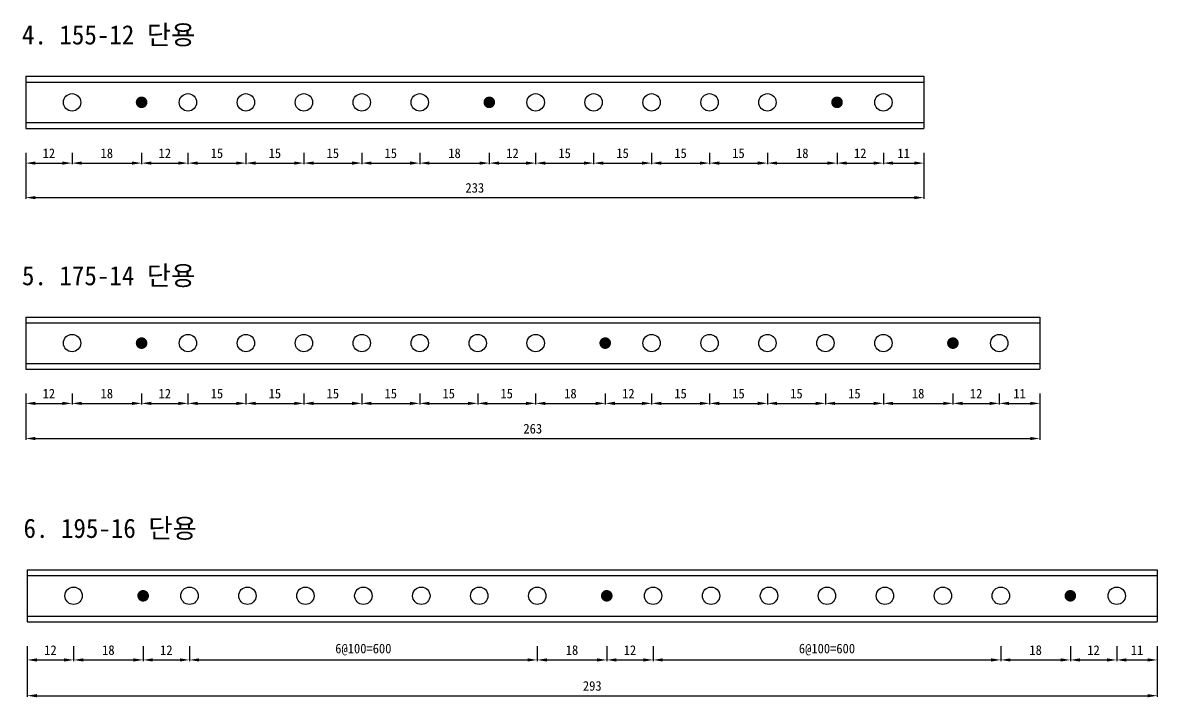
# Model space of a CAD drawing. Header units: millimetres. Extents: x 78 to 772, y 98 to 488.
# Drawn here: x 77.6 to 371.3, y 313.4 to 488.2 of the extents above; entities that cross this region are included whole.
import ezdxf

# ---------------------------------------------------------------- set-up
doc = ezdxf.new("R2010")
doc.units = ezdxf.units.MM
doc.header["$LTSCALE"] = 10
for name, color, linetype in [('TN-DIMS', 1, 'Continuous'), ('TN-STEL', 4, 'Continuous'), ('TN-TEX1', 6, 'Continuous')]:
    doc.layers.add(name, color=color, linetype=linetype)
doc.styles.add('D', font='GulimChe.ttf')
doc.dimstyles.new('D', dxfattribs={"dimtxt": 2.5, "dimasz": 2.5, "dimexe": 1.25, "dimexo": 2, "dimgap": 1, "dimtad": 1, "dimdec": 0, "dimtxsty": 'D', "dimcen": 2.5, "dimclrd": 1, "dimclre": 1, "dimclrt": 7, "dimadec": 0, "dimazin": 0, "dimtfac": 1, "dimtdec": 0, "dimtmove": 0, "dimatfit": 3, "dimfxl": 0, "dimarcsym": 0})

# ---------------------------------------------------------------- blocks, each defined once
blk = doc.blocks.new('*D0')
at = {"layer": 'DEFPOINTS', "color": 0}
for p in [(78.37, 456.81), (90.37, 456.81), (90.37, 451.82)]:
    blk.add_point(p, dxfattribs=at)
at = {"layer": 'TN-DIMS', "color": 1, "lineweight": -2}
for p, q in [((78.37, 454.51), (78.37, 451.52)), ((90.37, 454.51), (90.37, 451.52)), ((80.87, 451.82), (87.87, 451.82))]:
    blk.add_line(p, q, dxfattribs=at)
at = {"layer": 'TN-DIMS', "color": 1}
for points in [[(80.87, 452.24), (80.87, 451.41), (78.37, 451.82)], [(87.87, 452.24), (87.87, 451.41), (90.37, 451.82)]]:
    blk.add_solid(points, dxfattribs=at)
at = {"layer": 'TN-DIMS', "color": 3, "insert": (84.37, 454.36), "char_height": 2.5, "attachment_point": 5, "style": 'D'}
blk.add_mtext('12', dxfattribs=at)
blk = doc.blocks.new('*D1')
at = {"layer": 'DEFPOINTS', "color": 0}
for p in [(90.37, 456.81), (108.37, 456.81), (108.37, 451.82)]:
    blk.add_point(p, dxfattribs=at)
at = {"layer": 'TN-DIMS', "color": 1, "lineweight": -2}
for p, q in [((90.37, 454.51), (90.37, 451.52)), ((108.37, 454.51), (108.37, 451.52)), ((92.87, 451.82), (105.87, 451.82))]:
    blk.add_line(p, q, dxfattribs=at)
at = {"layer": 'TN-DIMS', "color": 1}
for points in [[(92.87, 452.24), (92.87, 451.41), (90.37, 451.82)], [(105.87, 452.24), (105.87, 451.41), (108.37, 451.82)]]:
    blk.add_solid(points, dxfattribs=at)
at = {"layer": 'TN-DIMS', "color": 3, "insert": (99.37, 454.36), "char_height": 2.5, "attachment_point": 5, "style": 'D'}
blk.add_mtext('18', dxfattribs=at)
blk = doc.blocks.new('*D2')
at = {"layer": 'DEFPOINTS', "color": 0}
for p in [(108.37, 456.81), (120.37, 456.81), (120.37, 451.82)]:
    blk.add_point(p, dxfattribs=at)
at = {"layer": 'TN-DIMS', "color": 1, "lineweight": -2}
for p, q in [((108.37, 454.51), (108.37, 451.52)), ((120.37, 454.51), (120.37, 451.52)), ((110.87, 451.82), (117.87, 451.82))]:
    blk.add_line(p, q, dxfattribs=at)
at = {"layer": 'TN-DIMS', "color": 1}
for points in [[(110.87, 452.24), (110.87, 451.41), (108.37, 451.82)], [(117.87, 452.24), (117.87, 451.41), (120.37, 451.82)]]:
    blk.add_solid(points, dxfattribs=at)
at = {"layer": 'TN-DIMS', "color": 3, "insert": (114.37, 454.36), "char_height": 2.5, "attachment_point": 5, "style": 'D'}
blk.add_mtext('12', dxfattribs=at)
blk = doc.blocks.new('*D3')
at = {"layer": 'DEFPOINTS', "color": 0}
for p in [(120.37, 456.81), (135.37, 456.81), (135.37, 451.82)]:
    blk.add_point(p, dxfattribs=at)
at = {"layer": 'TN-DIMS', "color": 1, "lineweight": -2}
for p, q in [((120.37, 454.51), (120.37, 451.52)), ((135.37, 454.51), (135.37, 451.52)), ((122.87, 451.82), (132.87, 451.82))]:
    blk.add_line(p, q, dxfattribs=at)
at = {"layer": 'TN-DIMS', "color": 1}
for points in [[(122.87, 452.24), (122.87, 451.41), (120.37, 451.82)], [(132.87, 452.24), (132.87, 451.41), (135.37, 451.82)]]:
    blk.add_solid(points, dxfattribs=at)
at = {"layer": 'TN-DIMS', "color": 3, "insert": (127.87, 454.36), "char_height": 2.5, "attachment_point": 5, "style": 'D'}
blk.add_mtext('15', dxfattribs=at)
blk = doc.blocks.new('*D4')
at = {"layer": 'DEFPOINTS', "color": 0}
for p in [(135.37, 456.81), (150.37, 456.81), (150.37, 451.82)]:
    blk.add_point(p, dxfattribs=at)
at = {"layer": 'TN-DIMS', "color": 1, "lineweight": -2}
for p, q in [((135.37, 454.51), (135.37, 451.52)), ((150.37, 454.51), (150.37, 451.52)), ((137.87, 451.82), (147.87, 451.82))]:
    blk.add_line(p, q, dxfattribs=at)
at = {"layer": 'TN-DIMS', "color": 1}
for points in [[(137.87, 452.24), (137.87, 451.41), (135.37, 451.82)], [(147.87, 452.24), (147.87, 451.41), (150.37, 451.82)]]:
    blk.add_solid(points, dxfattribs=at)
at = {"layer": 'TN-DIMS', "color": 3, "insert": (142.87, 454.36), "char_height": 2.5, "attachment_point": 5, "style": 'D'}
blk.add_mtext('15', dxfattribs=at)
blk = doc.blocks.new('*D5')
at = {"layer": 'DEFPOINTS', "color": 0}
for p in [(150.37, 456.81), (165.37, 456.81), (165.37, 451.82)]:
    blk.add_point(p, dxfattribs=at)
at = {"layer": 'TN-DIMS', "color": 1, "lineweight": -2}
for p, q in [((150.37, 454.51), (150.37, 451.52)), ((165.37, 454.51), (165.37, 451.52)), ((152.87, 451.82), (162.87, 451.82))]:
    blk.add_line(p, q, dxfattribs=at)
at = {"layer": 'TN-DIMS', "color": 1}
for points in [[(152.87, 452.24), (152.87, 451.41), (150.37, 451.82)], [(162.87, 452.24), (162.87, 451.41), (165.37, 451.82)]]:
    blk.add_solid(points, dxfattribs=at)
at = {"layer": 'TN-DIMS', "color": 3, "insert": (157.87, 454.36), "char_height": 2.5, "attachment_point": 5, "style": 'D'}
blk.add_mtext('15', dxfattribs=at)
blk = doc.blocks.new('*D6')
at = {"layer": 'DEFPOINTS', "color": 0}
for p in [(165.37, 456.81), (180.37, 456.81), (180.37, 451.82)]:
    blk.add_point(p, dxfattribs=at)
at = {"layer": 'TN-DIMS', "color": 1, "lineweight": -2}
for p, q in [((165.37, 454.51), (165.37, 451.52)), ((180.37, 454.51), (180.37, 451.52)), ((167.87, 451.82), (177.87, 451.82))]:
    blk.add_line(p, q, dxfattribs=at)
at = {"layer": 'TN-DIMS', "color": 1}
for points in [[(167.87, 452.24), (167.87, 451.41), (165.37, 451.82)], [(177.87, 452.24), (177.87, 451.41), (180.37, 451.82)]]:
    blk.add_solid(points, dxfattribs=at)
at = {"layer": 'TN-DIMS', "color": 3, "insert": (172.87, 454.36), "char_height": 2.5, "attachment_point": 5, "style": 'D'}
blk.add_mtext('15', dxfattribs=at)
blk = doc.blocks.new('*D7')
at = {"layer": 'DEFPOINTS', "color": 0}
for p in [(180.37, 456.81), (198.37, 456.81), (198.37, 451.82)]:
    blk.add_point(p, dxfattribs=at)
at = {"layer": 'TN-DIMS', "color": 1, "lineweight": -2}
for p, q in [((180.37, 454.51), (180.37, 451.52)), ((198.37, 454.51), (198.37, 451.52)), ((182.87, 451.82), (195.87, 451.82))]:
    blk.add_line(p, q, dxfattribs=at)
at = {"layer": 'TN-DIMS', "color": 1}
for points in [[(182.87, 452.24), (182.87, 451.41), (180.37, 451.82)], [(195.87, 452.24), (195.87, 451.41), (198.37, 451.82)]]:
    blk.add_solid(points, dxfattribs=at)
at = {"layer": 'TN-DIMS', "color": 3, "insert": (189.37, 454.36), "char_height": 2.5, "attachment_point": 5, "style": 'D'}
blk.add_mtext('18', dxfattribs=at)
blk = doc.blocks.new('*D8')
at = {"layer": 'DEFPOINTS', "color": 0}
for p in [(198.37, 456.81), (210.37, 456.81), (210.37, 451.82)]:
    blk.add_point(p, dxfattribs=at)
at = {"layer": 'TN-DIMS', "color": 1, "lineweight": -2}
for p, q in [((198.37, 454.51), (198.37, 451.52)), ((210.37, 454.51), (210.37, 451.52)), ((200.87, 451.82), (207.87, 451.82))]:
    blk.add_line(p, q, dxfattribs=at)
at = {"layer": 'TN-DIMS', "color": 1}
for points in [[(200.87, 452.24), (200.87, 451.41), (198.37, 451.82)], [(207.87, 452.24), (207.87, 451.41), (210.37, 451.82)]]:
    blk.add_solid(points, dxfattribs=at)
at = {"layer": 'TN-DIMS', "color": 3, "insert": (204.37, 454.36), "char_height": 2.5, "attachment_point": 5, "style": 'D'}
blk.add_mtext('12', dxfattribs=at)
blk = doc.blocks.new('*D9')
at = {"layer": 'DEFPOINTS', "color": 0}
for p in [(210.37, 456.81), (225.37, 456.81), (225.37, 451.82)]:
    blk.add_point(p, dxfattribs=at)
at = {"layer": 'TN-DIMS', "color": 1, "lineweight": -2}
for p, q in [((210.37, 454.51), (210.37, 451.52)), ((225.37, 454.51), (225.37, 451.52)), ((212.87, 451.82), (222.87, 451.82))]:
    blk.add_line(p, q, dxfattribs=at)
at = {"layer": 'TN-DIMS', "color": 1}
for points in [[(212.87, 452.24), (212.87, 451.41), (210.37, 451.82)], [(222.87, 452.24), (222.87, 451.41), (225.37, 451.82)]]:
    blk.add_solid(points, dxfattribs=at)
at = {"layer": 'TN-DIMS', "color": 3, "insert": (217.87, 454.36), "char_height": 2.5, "attachment_point": 5, "style": 'D'}
blk.add_mtext('15', dxfattribs=at)
blk = doc.blocks.new('*D10')
at = {"layer": 'DEFPOINTS', "color": 0}
for p in [(225.37, 456.81), (240.37, 456.81), (240.37, 451.82)]:
    blk.add_point(p, dxfattribs=at)
at = {"layer": 'TN-DIMS', "color": 1, "lineweight": -2}
for p, q in [((225.37, 454.51), (225.37, 451.52)), ((240.37, 454.51), (240.37, 451.52)), ((227.87, 451.82), (237.87, 451.82))]:
    blk.add_line(p, q, dxfattribs=at)
at = {"layer": 'TN-DIMS', "color": 1}
for points in [[(227.87, 452.24), (227.87, 451.41), (225.37, 451.82)], [(237.87, 452.24), (237.87, 451.41), (240.37, 451.82)]]:
    blk.add_solid(points, dxfattribs=at)
at = {"layer": 'TN-DIMS', "color": 3, "insert": (232.87, 454.36), "char_height": 2.5, "attachment_point": 5, "style": 'D'}
blk.add_mtext('15', dxfattribs=at)
blk = doc.blocks.new('*D11')
at = {"layer": 'DEFPOINTS', "color": 0}
for p in [(240.37, 456.81), (255.37, 456.81), (255.37, 451.82)]:
    blk.add_point(p, dxfattribs=at)
at = {"layer": 'TN-DIMS', "color": 1, "lineweight": -2}
for p, q in [((240.37, 454.51), (240.37, 451.52)), ((255.37, 454.51), (255.37, 451.52)), ((242.87, 451.82), (252.87, 451.82))]:
    blk.add_line(p, q, dxfattribs=at)
at = {"layer": 'TN-DIMS', "color": 1}
for points in [[(242.87, 452.24), (242.87, 451.41), (240.37, 451.82)], [(252.87, 452.24), (252.87, 451.41), (255.37, 451.82)]]:
    blk.add_solid(points, dxfattribs=at)
at = {"layer": 'TN-DIMS', "color": 3, "insert": (247.87, 454.36), "char_height": 2.5, "attachment_point": 5, "style": 'D'}
blk.add_mtext('15', dxfattribs=at)
blk = doc.blocks.new('*D12')
at = {"layer": 'DEFPOINTS', "color": 0}
for p in [(255.37, 456.81), (270.37, 456.81), (270.37, 451.82)]:
    blk.add_point(p, dxfattribs=at)
at = {"layer": 'TN-DIMS', "color": 1, "lineweight": -2}
for p, q in [((255.37, 454.51), (255.37, 451.52)), ((270.37, 454.51), (270.37, 451.52)), ((257.87, 451.82), (267.87, 451.82))]:
    blk.add_line(p, q, dxfattribs=at)
at = {"layer": 'TN-DIMS', "color": 1}
for points in [[(257.87, 452.24), (257.87, 451.41), (255.37, 451.82)], [(267.87, 452.24), (267.87, 451.41), (270.37, 451.82)]]:
    blk.add_solid(points, dxfattribs=at)
at = {"layer": 'TN-DIMS', "color": 3, "insert": (262.87, 454.36), "char_height": 2.5, "attachment_point": 5, "style": 'D'}
blk.add_mtext('15', dxfattribs=at)
blk = doc.blocks.new('*D13')
at = {"layer": 'DEFPOINTS', "color": 0}
for p in [(270.37, 456.81), (288.37, 456.81), (288.37, 451.82)]:
    blk.add_point(p, dxfattribs=at)
at = {"layer": 'TN-DIMS', "color": 1, "lineweight": -2}
for p, q in [((270.37, 454.51), (270.37, 451.52)), ((288.37, 454.51), (288.37, 451.52)), ((272.87, 451.82), (285.87, 451.82))]:
    blk.add_line(p, q, dxfattribs=at)
at = {"layer": 'TN-DIMS', "color": 1}
for points in [[(272.87, 452.24), (272.87, 451.41), (270.37, 451.82)], [(285.87, 452.24), (285.87, 451.41), (288.37, 451.82)]]:
    blk.add_solid(points, dxfattribs=at)
at = {"layer": 'TN-DIMS', "color": 3, "insert": (279.37, 454.36), "char_height": 2.5, "attachment_point": 5, "style": 'D'}
blk.add_mtext('18', dxfattribs=at)
blk = doc.blocks.new('*D14')
at = {"layer": 'DEFPOINTS', "color": 0}
for p in [(288.37, 456.81), (300.37, 456.81), (300.37, 451.82)]:
    blk.add_point(p, dxfattribs=at)
at = {"layer": 'TN-DIMS', "color": 1, "lineweight": -2}
for p, q in [((288.37, 454.51), (288.37, 451.52)), ((300.37, 454.51), (300.37, 451.52)), ((290.87, 451.82), (297.87, 451.82))]:
    blk.add_line(p, q, dxfattribs=at)
at = {"layer": 'TN-DIMS', "color": 1}
for points in [[(290.87, 452.24), (290.87, 451.41), (288.37, 451.82)], [(297.87, 452.24), (297.87, 451.41), (300.37, 451.82)]]:
    blk.add_solid(points, dxfattribs=at)
at = {"layer": 'TN-DIMS', "color": 3, "insert": (294.37, 454.36), "char_height": 2.5, "attachment_point": 5, "style": 'D'}
blk.add_mtext('12', dxfattribs=at)
blk = doc.blocks.new('*D15')
at = {"layer": 'DEFPOINTS', "color": 0}
for p in [(300.37, 456.81), (310.87, 456.81), (310.87, 451.82)]:
    blk.add_point(p, dxfattribs=at)
at = {"layer": 'TN-DIMS', "color": 1, "lineweight": -2}
for p, q in [((300.37, 454.51), (300.37, 451.52)), ((310.87, 454.51), (310.87, 451.52)), ((302.87, 451.82), (308.37, 451.82))]:
    blk.add_line(p, q, dxfattribs=at)
at = {"layer": 'TN-DIMS', "color": 1}
for points in [[(302.87, 452.24), (302.87, 451.41), (300.37, 451.82)], [(308.37, 452.24), (308.37, 451.41), (310.87, 451.82)]]:
    blk.add_solid(points, dxfattribs=at)
at = {"layer": 'TN-DIMS', "color": 3, "insert": (305.62, 454.36), "char_height": 2.5, "attachment_point": 5, "style": 'D'}
blk.add_mtext('11', dxfattribs=at)
blk = doc.blocks.new('*D16')
at = {"layer": 'DEFPOINTS', "color": 0}
for p in [(78.37, 456.81), (310.87, 456.81), (310.87, 442.88)]:
    blk.add_point(p, dxfattribs=at)
at = {"layer": 'TN-DIMS', "color": 1, "lineweight": -2}
for p, q in [((78.37, 454.51), (78.37, 442.58)), ((310.87, 454.51), (310.87, 442.58)), ((80.87, 442.88), (308.37, 442.88))]:
    blk.add_line(p, q, dxfattribs=at)
at = {"layer": 'TN-DIMS', "color": 1}
for points in [[(80.87, 443.29), (80.87, 442.46), (78.37, 442.88)], [(308.37, 443.29), (308.37, 442.46), (310.87, 442.88)]]:
    blk.add_solid(points, dxfattribs=at)
at = {"layer": 'TN-DIMS', "color": 3, "insert": (194.62, 445.4), "char_height": 2.5, "attachment_point": 5, "style": 'D'}
blk.add_mtext('233', dxfattribs=at)
blk = doc.blocks.new('*D17')
at = {"layer": 'DEFPOINTS', "color": 0}
for p in [(78.37, 394.44), (90.37, 394.44), (90.37, 389.58)]:
    blk.add_point(p, dxfattribs=at)
at = {"layer": 'TN-DIMS', "color": 1, "lineweight": -2}
for p, q in [((78.37, 392.14), (78.37, 389.28)), ((90.37, 392.14), (90.37, 389.28)), ((80.87, 389.58), (87.87, 389.58))]:
    blk.add_line(p, q, dxfattribs=at)
at = {"layer": 'TN-DIMS', "color": 1}
for points in [[(80.87, 390), (80.87, 389.16), (78.37, 389.58)], [(87.87, 390), (87.87, 389.16), (90.37, 389.58)]]:
    blk.add_solid(points, dxfattribs=at)
at = {"layer": 'TN-DIMS', "color": 3, "insert": (84.37, 392.11), "char_height": 2.5, "attachment_point": 5, "style": 'D'}
blk.add_mtext('12', dxfattribs=at)
blk = doc.blocks.new('*D18')
at = {"layer": 'DEFPOINTS', "color": 0}
for p in [(90.37, 394.44), (108.37, 394.44), (108.37, 389.58)]:
    blk.add_point(p, dxfattribs=at)
at = {"layer": 'TN-DIMS', "color": 1, "lineweight": -2}
for p, q in [((90.37, 392.14), (90.37, 389.28)), ((108.37, 392.14), (108.37, 389.28)), ((92.87, 389.58), (105.87, 389.58))]:
    blk.add_line(p, q, dxfattribs=at)
at = {"layer": 'TN-DIMS', "color": 1}
for points in [[(92.87, 390), (92.87, 389.16), (90.37, 389.58)], [(105.87, 390), (105.87, 389.16), (108.37, 389.58)]]:
    blk.add_solid(points, dxfattribs=at)
at = {"layer": 'TN-DIMS', "color": 3, "insert": (99.37, 392.11), "char_height": 2.5, "attachment_point": 5, "style": 'D'}
blk.add_mtext('18', dxfattribs=at)
blk = doc.blocks.new('*D19')
at = {"layer": 'DEFPOINTS', "color": 0}
for p in [(108.37, 394.44), (120.37, 394.44), (120.37, 389.58)]:
    blk.add_point(p, dxfattribs=at)
at = {"layer": 'TN-DIMS', "color": 1, "lineweight": -2}
for p, q in [((108.37, 392.14), (108.37, 389.28)), ((120.37, 392.14), (120.37, 389.28)), ((110.87, 389.58), (117.87, 389.58))]:
    blk.add_line(p, q, dxfattribs=at)
at = {"layer": 'TN-DIMS', "color": 1}
for points in [[(110.87, 390), (110.87, 389.16), (108.37, 389.58)], [(117.87, 390), (117.87, 389.16), (120.37, 389.58)]]:
    blk.add_solid(points, dxfattribs=at)
at = {"layer": 'TN-DIMS', "color": 3, "insert": (114.37, 392.11), "char_height": 2.5, "attachment_point": 5, "style": 'D'}
blk.add_mtext('12', dxfattribs=at)
blk = doc.blocks.new('*D20')
at = {"layer": 'DEFPOINTS', "color": 0}
for p in [(120.37, 394.44), (135.37, 394.44), (135.37, 389.58)]:
    blk.add_point(p, dxfattribs=at)
at = {"layer": 'TN-DIMS', "color": 1, "lineweight": -2}
for p, q in [((120.37, 392.14), (120.37, 389.28)), ((135.37, 392.14), (135.37, 389.28)), ((122.87, 389.58), (132.87, 389.58))]:
    blk.add_line(p, q, dxfattribs=at)
at = {"layer": 'TN-DIMS', "color": 1}
for points in [[(122.87, 390), (122.87, 389.16), (120.37, 389.58)], [(132.87, 390), (132.87, 389.16), (135.37, 389.58)]]:
    blk.add_solid(points, dxfattribs=at)
at = {"layer": 'TN-DIMS', "color": 3, "insert": (127.87, 392.11), "char_height": 2.5, "attachment_point": 5, "style": 'D'}
blk.add_mtext('15', dxfattribs=at)
blk = doc.blocks.new('*D21')
at = {"layer": 'DEFPOINTS', "color": 0}
for p in [(135.37, 394.44), (150.37, 394.44), (150.37, 389.58)]:
    blk.add_point(p, dxfattribs=at)
at = {"layer": 'TN-DIMS', "color": 1, "lineweight": -2}
for p, q in [((135.37, 392.14), (135.37, 389.28)), ((150.37, 392.14), (150.37, 389.28)), ((137.87, 389.58), (147.87, 389.58))]:
    blk.add_line(p, q, dxfattribs=at)
at = {"layer": 'TN-DIMS', "color": 1}
for points in [[(137.87, 390), (137.87, 389.16), (135.37, 389.58)], [(147.87, 390), (147.87, 389.16), (150.37, 389.58)]]:
    blk.add_solid(points, dxfattribs=at)
at = {"layer": 'TN-DIMS', "color": 3, "insert": (142.87, 392.11), "char_height": 2.5, "attachment_point": 5, "style": 'D'}
blk.add_mtext('15', dxfattribs=at)
blk = doc.blocks.new('*D22')
at = {"layer": 'DEFPOINTS', "color": 0}
for p in [(150.37, 394.44), (165.37, 394.44), (165.37, 389.58)]:
    blk.add_point(p, dxfattribs=at)
at = {"layer": 'TN-DIMS', "color": 1, "lineweight": -2}
for p, q in [((150.37, 392.14), (150.37, 389.28)), ((165.37, 392.14), (165.37, 389.28)), ((152.87, 389.58), (162.87, 389.58))]:
    blk.add_line(p, q, dxfattribs=at)
at = {"layer": 'TN-DIMS', "color": 1}
for points in [[(152.87, 390), (152.87, 389.16), (150.37, 389.58)], [(162.87, 390), (162.87, 389.16), (165.37, 389.58)]]:
    blk.add_solid(points, dxfattribs=at)
at = {"layer": 'TN-DIMS', "color": 3, "insert": (157.87, 392.11), "char_height": 2.5, "attachment_point": 5, "style": 'D'}
blk.add_mtext('15', dxfattribs=at)
blk = doc.blocks.new('*D23')
at = {"layer": 'DEFPOINTS', "color": 0}
for p in [(165.37, 394.44), (180.37, 394.44), (180.37, 389.58)]:
    blk.add_point(p, dxfattribs=at)
at = {"layer": 'TN-DIMS', "color": 1, "lineweight": -2}
for p, q in [((165.37, 392.14), (165.37, 389.28)), ((180.37, 392.14), (180.37, 389.28)), ((167.87, 389.58), (177.87, 389.58))]:
    blk.add_line(p, q, dxfattribs=at)
at = {"layer": 'TN-DIMS', "color": 1}
for points in [[(167.87, 390), (167.87, 389.16), (165.37, 389.58)], [(177.87, 390), (177.87, 389.16), (180.37, 389.58)]]:
    blk.add_solid(points, dxfattribs=at)
at = {"layer": 'TN-DIMS', "color": 3, "insert": (172.87, 392.11), "char_height": 2.5, "attachment_point": 5, "style": 'D'}
blk.add_mtext('15', dxfattribs=at)
blk = doc.blocks.new('*D24')
at = {"layer": 'DEFPOINTS', "color": 0}
for p in [(180.37, 394.44), (195.37, 394.44), (195.37, 389.58)]:
    blk.add_point(p, dxfattribs=at)
at = {"layer": 'TN-DIMS', "color": 1, "lineweight": -2}
for p, q in [((180.37, 392.14), (180.37, 389.28)), ((195.37, 392.14), (195.37, 389.28)), ((182.87, 389.58), (192.87, 389.58))]:
    blk.add_line(p, q, dxfattribs=at)
at = {"layer": 'TN-DIMS', "color": 1}
for points in [[(182.87, 390), (182.87, 389.16), (180.37, 389.58)], [(192.87, 390), (192.87, 389.16), (195.37, 389.58)]]:
    blk.add_solid(points, dxfattribs=at)
at = {"layer": 'TN-DIMS', "color": 3, "insert": (187.87, 392.11), "char_height": 2.5, "attachment_point": 5, "style": 'D'}
blk.add_mtext('15', dxfattribs=at)
blk = doc.blocks.new('*D25')
at = {"layer": 'DEFPOINTS', "color": 0}
for p in [(195.37, 394.44), (210.37, 394.44), (210.37, 389.58)]:
    blk.add_point(p, dxfattribs=at)
at = {"layer": 'TN-DIMS', "color": 1, "lineweight": -2}
for p, q in [((195.37, 392.14), (195.37, 389.28)), ((210.37, 392.14), (210.37, 389.28)), ((197.87, 389.58), (207.87, 389.58))]:
    blk.add_line(p, q, dxfattribs=at)
at = {"layer": 'TN-DIMS', "color": 1}
for points in [[(197.87, 390), (197.87, 389.16), (195.37, 389.58)], [(207.87, 390), (207.87, 389.16), (210.37, 389.58)]]:
    blk.add_solid(points, dxfattribs=at)
at = {"layer": 'TN-DIMS', "color": 3, "insert": (202.87, 392.11), "char_height": 2.5, "attachment_point": 5, "style": 'D'}
blk.add_mtext('15', dxfattribs=at)
blk = doc.blocks.new('*D26')
at = {"layer": 'DEFPOINTS', "color": 0}
for p in [(210.37, 394.44), (228.37, 394.44), (228.37, 389.58)]:
    blk.add_point(p, dxfattribs=at)
at = {"layer": 'TN-DIMS', "color": 1, "lineweight": -2}
for p, q in [((210.37, 392.14), (210.37, 389.28)), ((228.37, 392.14), (228.37, 389.28)), ((212.87, 389.58), (225.87, 389.58))]:
    blk.add_line(p, q, dxfattribs=at)
at = {"layer": 'TN-DIMS', "color": 1}
for points in [[(212.87, 390), (212.87, 389.16), (210.37, 389.58)], [(225.87, 390), (225.87, 389.16), (228.37, 389.58)]]:
    blk.add_solid(points, dxfattribs=at)
at = {"layer": 'TN-DIMS', "color": 3, "insert": (219.37, 392.11), "char_height": 2.5, "attachment_point": 5, "style": 'D'}
blk.add_mtext('18', dxfattribs=at)
blk = doc.blocks.new('*D27')
at = {"layer": 'DEFPOINTS', "color": 0}
for p in [(228.37, 394.44), (240.37, 394.44), (240.37, 389.58)]:
    blk.add_point(p, dxfattribs=at)
at = {"layer": 'TN-DIMS', "color": 1, "lineweight": -2}
for p, q in [((228.37, 392.14), (228.37, 389.28)), ((240.37, 392.14), (240.37, 389.28)), ((230.87, 389.58), (237.87, 389.58))]:
    blk.add_line(p, q, dxfattribs=at)
at = {"layer": 'TN-DIMS', "color": 1}
for points in [[(230.87, 390), (230.87, 389.16), (228.37, 389.58)], [(237.87, 390), (237.87, 389.16), (240.37, 389.58)]]:
    blk.add_solid(points, dxfattribs=at)
at = {"layer": 'TN-DIMS', "color": 3, "insert": (234.37, 392.11), "char_height": 2.5, "attachment_point": 5, "style": 'D'}
blk.add_mtext('12', dxfattribs=at)
blk = doc.blocks.new('*D28')
at = {"layer": 'DEFPOINTS', "color": 0}
for p in [(240.37, 394.44), (255.37, 394.44), (255.37, 389.58)]:
    blk.add_point(p, dxfattribs=at)
at = {"layer": 'TN-DIMS', "color": 1, "lineweight": -2}
for p, q in [((240.37, 392.14), (240.37, 389.28)), ((255.37, 392.14), (255.37, 389.28)), ((242.87, 389.58), (252.87, 389.58))]:
    blk.add_line(p, q, dxfattribs=at)
at = {"layer": 'TN-DIMS', "color": 1}
for points in [[(242.87, 390), (242.87, 389.16), (240.37, 389.58)], [(252.87, 390), (252.87, 389.16), (255.37, 389.58)]]:
    blk.add_solid(points, dxfattribs=at)
at = {"layer": 'TN-DIMS', "color": 3, "insert": (247.87, 392.11), "char_height": 2.5, "attachment_point": 5, "style": 'D'}
blk.add_mtext('15', dxfattribs=at)
blk = doc.blocks.new('*D29')
at = {"layer": 'DEFPOINTS', "color": 0}
for p in [(255.37, 394.44), (270.37, 394.44), (270.37, 389.58)]:
    blk.add_point(p, dxfattribs=at)
at = {"layer": 'TN-DIMS', "color": 1, "lineweight": -2}
for p, q in [((255.37, 392.14), (255.37, 389.28)), ((270.37, 392.14), (270.37, 389.28)), ((257.87, 389.58), (267.87, 389.58))]:
    blk.add_line(p, q, dxfattribs=at)
at = {"layer": 'TN-DIMS', "color": 1}
for points in [[(257.87, 390), (257.87, 389.16), (255.37, 389.58)], [(267.87, 390), (267.87, 389.16), (270.37, 389.58)]]:
    blk.add_solid(points, dxfattribs=at)
at = {"layer": 'TN-DIMS', "color": 3, "insert": (262.87, 392.11), "char_height": 2.5, "attachment_point": 5, "style": 'D'}
blk.add_mtext('15', dxfattribs=at)
blk = doc.blocks.new('*D30')
at = {"layer": 'DEFPOINTS', "color": 0}
for p in [(270.37, 394.44), (285.37, 394.44), (285.37, 389.58)]:
    blk.add_point(p, dxfattribs=at)
at = {"layer": 'TN-DIMS', "color": 1, "lineweight": -2}
for p, q in [((270.37, 392.14), (270.37, 389.28)), ((285.37, 392.14), (285.37, 389.28)), ((272.87, 389.58), (282.87, 389.58))]:
    blk.add_line(p, q, dxfattribs=at)
at = {"layer": 'TN-DIMS', "color": 1}
for points in [[(272.87, 390), (272.87, 389.16), (270.37, 389.58)], [(282.87, 390), (282.87, 389.16), (285.37, 389.58)]]:
    blk.add_solid(points, dxfattribs=at)
at = {"layer": 'TN-DIMS', "color": 3, "insert": (277.87, 392.11), "char_height": 2.5, "attachment_point": 5, "style": 'D'}
blk.add_mtext('15', dxfattribs=at)
blk = doc.blocks.new('*D31')
at = {"layer": 'DEFPOINTS', "color": 0}
for p in [(285.37, 394.44), (300.37, 394.44), (300.37, 389.58)]:
    blk.add_point(p, dxfattribs=at)
at = {"layer": 'TN-DIMS', "color": 1, "lineweight": -2}
for p, q in [((285.37, 392.14), (285.37, 389.28)), ((300.37, 392.14), (300.37, 389.28)), ((287.87, 389.58), (297.87, 389.58))]:
    blk.add_line(p, q, dxfattribs=at)
at = {"layer": 'TN-DIMS', "color": 1}
for points in [[(287.87, 390), (287.87, 389.16), (285.37, 389.58)], [(297.87, 390), (297.87, 389.16), (300.37, 389.58)]]:
    blk.add_solid(points, dxfattribs=at)
at = {"layer": 'TN-DIMS', "color": 3, "insert": (292.87, 392.11), "char_height": 2.5, "attachment_point": 5, "style": 'D'}
blk.add_mtext('15', dxfattribs=at)
blk = doc.blocks.new('*D32')
at = {"layer": 'DEFPOINTS', "color": 0}
for p in [(300.37, 394.44), (318.37, 394.44), (318.37, 389.58)]:
    blk.add_point(p, dxfattribs=at)
at = {"layer": 'TN-DIMS', "color": 1, "lineweight": -2}
for p, q in [((300.37, 392.14), (300.37, 389.28)), ((318.37, 392.14), (318.37, 389.28)), ((302.87, 389.58), (315.87, 389.58))]:
    blk.add_line(p, q, dxfattribs=at)
at = {"layer": 'TN-DIMS', "color": 1}
for points in [[(302.87, 390), (302.87, 389.16), (300.37, 389.58)], [(315.87, 390), (315.87, 389.16), (318.37, 389.58)]]:
    blk.add_solid(points, dxfattribs=at)
at = {"layer": 'TN-DIMS', "color": 3, "insert": (309.37, 392.11), "char_height": 2.5, "attachment_point": 5, "style": 'D'}
blk.add_mtext('18', dxfattribs=at)
blk = doc.blocks.new('*D33')
at = {"layer": 'DEFPOINTS', "color": 0}
for p in [(318.37, 394.44), (330.37, 394.44), (330.37, 389.58)]:
    blk.add_point(p, dxfattribs=at)
at = {"layer": 'TN-DIMS', "color": 1, "lineweight": -2}
for p, q in [((318.37, 392.14), (318.37, 389.28)), ((330.37, 392.14), (330.37, 389.28)), ((320.87, 389.58), (327.87, 389.58))]:
    blk.add_line(p, q, dxfattribs=at)
at = {"layer": 'TN-DIMS', "color": 1}
for points in [[(320.87, 390), (320.87, 389.16), (318.37, 389.58)], [(327.87, 390), (327.87, 389.16), (330.37, 389.58)]]:
    blk.add_solid(points, dxfattribs=at)
at = {"layer": 'TN-DIMS', "color": 3, "insert": (324.37, 392.11), "char_height": 2.5, "attachment_point": 5, "style": 'D'}
blk.add_mtext('12', dxfattribs=at)
blk = doc.blocks.new('*D34')
at = {"layer": 'DEFPOINTS', "color": 0}
for p in [(330.37, 394.44), (340.87, 394.44), (340.87, 389.58)]:
    blk.add_point(p, dxfattribs=at)
at = {"layer": 'TN-DIMS', "color": 1, "lineweight": -2}
for p, q in [((330.37, 392.14), (330.37, 389.28)), ((340.87, 392.14), (340.87, 389.28)), ((332.87, 389.58), (338.37, 389.58))]:
    blk.add_line(p, q, dxfattribs=at)
at = {"layer": 'TN-DIMS', "color": 1}
for points in [[(332.87, 390), (332.87, 389.16), (330.37, 389.58)], [(338.37, 390), (338.37, 389.16), (340.87, 389.58)]]:
    blk.add_solid(points, dxfattribs=at)
at = {"layer": 'TN-DIMS', "color": 3, "insert": (335.62, 392.11), "char_height": 2.5, "attachment_point": 5, "style": 'D'}
blk.add_mtext('11', dxfattribs=at)
blk = doc.blocks.new('*D35')
at = {"layer": 'DEFPOINTS', "color": 0}
for p in [(78.37, 394.44), (340.87, 394.44), (340.87, 380.48)]:
    blk.add_point(p, dxfattribs=at)
at = {"layer": 'TN-DIMS', "color": 1, "lineweight": -2}
for p, q in [((78.37, 392.14), (78.37, 380.18)), ((340.87, 392.14), (340.87, 380.18)), ((80.87, 380.48), (338.37, 380.48))]:
    blk.add_line(p, q, dxfattribs=at)
at = {"layer": 'TN-DIMS', "color": 1}
for points in [[(80.87, 380.9), (80.87, 380.06), (78.37, 380.48)], [(338.37, 380.9), (338.37, 380.06), (340.87, 380.48)]]:
    blk.add_solid(points, dxfattribs=at)
at = {"layer": 'TN-DIMS', "color": 3, "insert": (209.62, 383.01), "char_height": 2.5, "attachment_point": 5, "style": 'D'}
blk.add_mtext('263', dxfattribs=at)
blk = doc.blocks.new('*D36')
at = {"layer": 'DEFPOINTS', "color": 0}
for p in [(78.77, 328.99), (90.77, 328.99), (90.77, 323.13)]:
    blk.add_point(p, dxfattribs=at)
at = {"layer": 'TN-DIMS', "color": 1, "lineweight": -2}
for p, q in [((78.77, 326.69), (78.77, 322.83)), ((90.77, 326.69), (90.77, 322.83)), ((81.27, 323.13), (88.27, 323.13))]:
    blk.add_line(p, q, dxfattribs=at)
at = {"layer": 'TN-DIMS', "color": 1}
for points in [[(81.27, 323.54), (81.27, 322.71), (78.77, 323.13)], [(88.27, 323.54), (88.27, 322.71), (90.77, 323.13)]]:
    blk.add_solid(points, dxfattribs=at)
at = {"layer": 'TN-DIMS', "color": 3, "insert": (84.77, 325.66), "char_height": 2.5, "attachment_point": 5, "style": 'D'}
blk.add_mtext('12', dxfattribs=at)
blk = doc.blocks.new('*D37')
at = {"layer": 'DEFPOINTS', "color": 0}
for p in [(90.77, 328.99), (108.77, 328.99), (108.77, 323.13)]:
    blk.add_point(p, dxfattribs=at)
at = {"layer": 'TN-DIMS', "color": 1, "lineweight": -2}
for p, q in [((90.77, 326.69), (90.77, 322.83)), ((108.77, 326.69), (108.77, 322.83)), ((93.27, 323.13), (106.27, 323.13))]:
    blk.add_line(p, q, dxfattribs=at)
at = {"layer": 'TN-DIMS', "color": 1}
for points in [[(93.27, 323.54), (93.27, 322.71), (90.77, 323.13)], [(106.27, 323.54), (106.27, 322.71), (108.77, 323.13)]]:
    blk.add_solid(points, dxfattribs=at)
at = {"layer": 'TN-DIMS', "color": 3, "insert": (99.77, 325.66), "char_height": 2.5, "attachment_point": 5, "style": 'D'}
blk.add_mtext('18', dxfattribs=at)
blk = doc.blocks.new('*D38')
at = {"layer": 'DEFPOINTS', "color": 0}
for p in [(108.77, 328.99), (120.77, 328.99), (120.77, 323.13)]:
    blk.add_point(p, dxfattribs=at)
at = {"layer": 'TN-DIMS', "color": 1, "lineweight": -2}
for p, q in [((108.77, 326.69), (108.77, 322.83)), ((120.77, 326.69), (120.77, 322.83)), ((111.27, 323.13), (118.27, 323.13))]:
    blk.add_line(p, q, dxfattribs=at)
at = {"layer": 'TN-DIMS', "color": 1}
for points in [[(111.27, 323.54), (111.27, 322.71), (108.77, 323.13)], [(118.27, 323.54), (118.27, 322.71), (120.77, 323.13)]]:
    blk.add_solid(points, dxfattribs=at)
at = {"layer": 'TN-DIMS', "color": 3, "insert": (114.77, 325.66), "char_height": 2.5, "attachment_point": 5, "style": 'D'}
blk.add_mtext('12', dxfattribs=at)
blk = doc.blocks.new('*D39')
at = {"layer": 'DEFPOINTS', "color": 0}
for p in [(120.77, 328.99), (210.77, 328.99), (210.77, 323.13)]:
    blk.add_point(p, dxfattribs=at)
at = {"layer": 'TN-DIMS', "color": 1, "lineweight": -2}
for p, q in [((120.77, 326.69), (120.77, 322.83)), ((210.77, 326.69), (210.77, 322.83)), ((123.27, 323.13), (208.27, 323.13))]:
    blk.add_line(p, q, dxfattribs=at)
at = {"layer": 'TN-DIMS', "color": 1}
for points in [[(123.27, 323.54), (123.27, 322.71), (120.77, 323.13)], [(208.27, 323.54), (208.27, 322.71), (210.77, 323.13)]]:
    blk.add_solid(points, dxfattribs=at)
at = {"layer": 'TN-DIMS', "color": 3, "insert": (165.77, 325.81), "char_height": 2.5, "attachment_point": 5, "style": 'D'}
blk.add_mtext('6@100=600', dxfattribs=at)
blk = doc.blocks.new('*D40')
at = {"layer": 'DEFPOINTS', "color": 0}
for p in [(210.77, 328.99), (228.77, 328.99), (228.77, 323.13)]:
    blk.add_point(p, dxfattribs=at)
at = {"layer": 'TN-DIMS', "color": 1, "lineweight": -2}
for p, q in [((210.77, 326.69), (210.77, 322.83)), ((228.77, 326.69), (228.77, 322.83)), ((213.27, 323.13), (226.27, 323.13))]:
    blk.add_line(p, q, dxfattribs=at)
at = {"layer": 'TN-DIMS', "color": 1}
for points in [[(213.27, 323.54), (213.27, 322.71), (210.77, 323.13)], [(226.27, 323.54), (226.27, 322.71), (228.77, 323.13)]]:
    blk.add_solid(points, dxfattribs=at)
at = {"layer": 'TN-DIMS', "color": 3, "insert": (219.77, 325.66), "char_height": 2.5, "attachment_point": 5, "style": 'D'}
blk.add_mtext('18', dxfattribs=at)
blk = doc.blocks.new('*D41')
at = {"layer": 'DEFPOINTS', "color": 0}
for p in [(228.77, 328.99), (240.77, 328.99), (240.77, 323.13)]:
    blk.add_point(p, dxfattribs=at)
at = {"layer": 'TN-DIMS', "color": 1, "lineweight": -2}
for p, q in [((228.77, 326.69), (228.77, 322.83)), ((240.77, 326.69), (240.77, 322.83)), ((231.27, 323.13), (238.27, 323.13))]:
    blk.add_line(p, q, dxfattribs=at)
at = {"layer": 'TN-DIMS', "color": 1}
for points in [[(231.27, 323.54), (231.27, 322.71), (228.77, 323.13)], [(238.27, 323.54), (238.27, 322.71), (240.77, 323.13)]]:
    blk.add_solid(points, dxfattribs=at)
at = {"layer": 'TN-DIMS', "color": 3, "insert": (234.77, 325.66), "char_height": 2.5, "attachment_point": 5, "style": 'D'}
blk.add_mtext('12', dxfattribs=at)
blk = doc.blocks.new('*D42')
at = {"layer": 'DEFPOINTS', "color": 0}
for p in [(240.77, 328.99), (330.77, 328.99), (330.77, 323.13)]:
    blk.add_point(p, dxfattribs=at)
at = {"layer": 'TN-DIMS', "color": 1, "lineweight": -2}
for p, q in [((240.77, 326.69), (240.77, 322.83)), ((330.77, 326.69), (330.77, 322.83)), ((243.27, 323.13), (328.27, 323.13))]:
    blk.add_line(p, q, dxfattribs=at)
at = {"layer": 'TN-DIMS', "color": 1}
for points in [[(243.27, 323.54), (243.27, 322.71), (240.77, 323.13)], [(328.27, 323.54), (328.27, 322.71), (330.77, 323.13)]]:
    blk.add_solid(points, dxfattribs=at)
at = {"layer": 'TN-DIMS', "color": 3, "insert": (285.77, 325.81), "char_height": 2.5, "attachment_point": 5, "style": 'D'}
blk.add_mtext('6@100=600', dxfattribs=at)
blk = doc.blocks.new('*D43')
at = {"layer": 'DEFPOINTS', "color": 0}
for p in [(330.77, 328.99), (348.77, 328.99), (348.77, 323.13)]:
    blk.add_point(p, dxfattribs=at)
at = {"layer": 'TN-DIMS', "color": 1, "lineweight": -2}
for p, q in [((330.77, 326.69), (330.77, 322.83)), ((348.77, 326.69), (348.77, 322.83)), ((333.27, 323.13), (346.27, 323.13))]:
    blk.add_line(p, q, dxfattribs=at)
at = {"layer": 'TN-DIMS', "color": 1}
for points in [[(333.27, 323.54), (333.27, 322.71), (330.77, 323.13)], [(346.27, 323.54), (346.27, 322.71), (348.77, 323.13)]]:
    blk.add_solid(points, dxfattribs=at)
at = {"layer": 'TN-DIMS', "color": 3, "insert": (339.77, 325.66), "char_height": 2.5, "attachment_point": 5, "style": 'D'}
blk.add_mtext('18', dxfattribs=at)
blk = doc.blocks.new('*D44')
at = {"layer": 'DEFPOINTS', "color": 0}
for p in [(348.77, 328.99), (360.77, 328.99), (360.77, 323.13)]:
    blk.add_point(p, dxfattribs=at)
at = {"layer": 'TN-DIMS', "color": 1, "lineweight": -2}
for p, q in [((348.77, 326.69), (348.77, 322.83)), ((360.77, 326.69), (360.77, 322.83)), ((351.27, 323.13), (358.27, 323.13))]:
    blk.add_line(p, q, dxfattribs=at)
at = {"layer": 'TN-DIMS', "color": 1}
for points in [[(351.27, 323.54), (351.27, 322.71), (348.77, 323.13)], [(358.27, 323.54), (358.27, 322.71), (360.77, 323.13)]]:
    blk.add_solid(points, dxfattribs=at)
at = {"layer": 'TN-DIMS', "color": 3, "insert": (354.77, 325.66), "char_height": 2.5, "attachment_point": 5, "style": 'D'}
blk.add_mtext('12', dxfattribs=at)
blk = doc.blocks.new('*D45')
at = {"layer": 'DEFPOINTS', "color": 0}
for p in [(360.77, 328.99), (371.27, 328.99), (371.27, 323.13)]:
    blk.add_point(p, dxfattribs=at)
at = {"layer": 'TN-DIMS', "color": 1, "lineweight": -2}
for p, q in [((360.77, 326.69), (360.77, 322.83)), ((371.27, 326.69), (371.27, 322.83)), ((363.27, 323.13), (368.77, 323.13))]:
    blk.add_line(p, q, dxfattribs=at)
at = {"layer": 'TN-DIMS', "color": 1}
for points in [[(363.27, 323.54), (363.27, 322.71), (360.77, 323.13)], [(368.77, 323.54), (368.77, 322.71), (371.27, 323.13)]]:
    blk.add_solid(points, dxfattribs=at)
at = {"layer": 'TN-DIMS', "color": 3, "insert": (366.02, 325.66), "char_height": 2.5, "attachment_point": 5, "style": 'D'}
blk.add_mtext('11', dxfattribs=at)
blk = doc.blocks.new('*D46')
at = {"layer": 'DEFPOINTS', "color": 0}
for p in [(78.77, 328.99), (371.27, 328.99), (371.27, 313.86)]:
    blk.add_point(p, dxfattribs=at)
at = {"layer": 'TN-DIMS', "color": 1, "lineweight": -2}
for p, q in [((78.77, 326.69), (78.77, 313.56)), ((371.27, 326.69), (371.27, 313.56)), ((81.27, 313.86), (368.77, 313.86))]:
    blk.add_line(p, q, dxfattribs=at)
at = {"layer": 'TN-DIMS', "color": 1}
for points in [[(81.27, 314.28), (81.27, 313.44), (78.77, 313.86)], [(368.77, 314.28), (368.77, 313.44), (371.27, 313.86)]]:
    blk.add_solid(points, dxfattribs=at)
at = {"layer": 'TN-DIMS', "color": 3, "insert": (225.02, 316.39), "char_height": 2.5, "attachment_point": 5, "style": 'D'}
blk.add_mtext('293', dxfattribs=at)

msp = doc.modelspace()

# ---------------------------------------------------------------- linework, layer by layer
at = {"layer": 'TN-STEL'}
for p, q in [((78.37, 474.31), (310.87, 474.31)), ((78.37, 474.31), (78.37, 460.81)), ((310.87, 474.31), (310.87, 460.81)), ((78.37, 472.81), (310.87, 472.81)), ((78.37, 462.31), (310.87, 462.31)), ((78.37, 460.81), (310.87, 460.81)), ((78.37, 411.94), (340.87, 411.94)), ((78.37, 411.94), (78.37, 398.44)), ((340.87, 411.94), (340.87, 398.44)), ((78.37, 410.44), (340.87, 410.44)), ((78.37, 399.94), (340.87, 399.94)), ((78.37, 398.44), (340.87, 398.44)), ((78.77, 346.49), (371.27, 346.49)), ((78.77, 346.49), (78.77, 332.99)), ((78.77, 344.99), (371.27, 344.99)), ((371.27, 346.49), (371.27, 332.99)), ((78.77, 334.49), (371.27, 334.49)), ((78.77, 332.99), (371.27, 332.99))]:
    msp.add_line(p, q, dxfattribs=at)
at = {"layer": 'TN-STEL', "const_width": 1.5}
for points in [[(107.62, 467.56, 1), (109.12, 467.56, 1)], [(197.62, 467.56, 1), (199.12, 467.56, 1)], [(287.62, 467.56, 1), (289.12, 467.56, 1)], [(107.62, 405.19, 1), (109.12, 405.19, 1)], [(227.62, 405.19, 1), (229.12, 405.19, 1)], [(317.62, 405.19, 1), (319.12, 405.19, 1)], [(108.02, 339.74, 1), (109.52, 339.74, 1)], [(228.02, 339.74, 1), (229.52, 339.74, 1)], [(348.02, 339.74, 1), (349.52, 339.74, 1)]]:
    msp.add_lwpolyline(points, format="xyb", close=True, dxfattribs=at)
at = {"layer": 'TN-STEL'}
for centre in [(90.37, 467.56), (120.37, 467.56), (135.37, 467.56), (150.37, 467.56), (165.37, 467.56), (180.37, 467.56), (210.37, 467.56), (225.37, 467.56), (240.37, 467.56), (255.37, 467.56), (270.37, 467.56), (300.37, 467.56), (90.37, 405.19), (120.37, 405.19), (135.37, 405.19), (150.37, 405.19), (165.37, 405.19), (180.37, 405.19), (195.37, 405.19), (210.37, 405.19), (240.37, 405.19), (255.37, 405.19), (270.37, 405.19), (285.37, 405.19), (300.37, 405.19), (330.37, 405.19), (90.77, 339.74), (120.77, 339.74), (135.77, 339.74), (150.77, 339.74), (165.77, 339.74), (180.77, 339.74), (195.77, 339.74), (210.77, 339.74), (240.77, 339.74), (255.77, 339.74), (270.77, 339.74), (285.77, 339.74), (300.77, 339.74), (315.77, 339.74), (330.77, 339.74), (360.77, 339.74)]:
    msp.add_circle(centre, 2.25, dxfattribs=at)

# ---------------------------------------------------------------- texts
at = {"layer": 'TN-TEX1', "style": 'D'}
for s, p in [('4. 155-12 단용', (77.4, 482.56)), ('5. 175-14 단용', (77.4, 420.18)), ('6. 195-16 단용', (77.8, 354.73))]:
    msp.add_text(s, height=5, dxfattribs=at).set_placement(p)

# ---------------------------------------------------------------- dimensions: what is measured, and where the dimension line sits
at = {"layer": 'TN-DIMS'}
for base, p1, p2, picture, middle in [((90.37, 451.82), (78.37, 456.81), (90.37, 456.81), '*D0', (84.37, 454.36)), ((310.87396463, 442.87631314), (78.37396463, 456.81404445), (310.87396463, 456.81404445), '*D16', (194.62396463, 445.40457112)), ((108.37, 451.82), (90.37, 456.81), (108.37, 456.81), '*D1', (99.37, 454.36)), ((120.37, 451.82), (108.37, 456.81), (120.37, 456.81), '*D2', (114.37, 454.36)), ((135.37, 451.82), (120.37, 456.81), (135.37, 456.81), '*D3', (127.87, 454.36)), ((150.37, 451.82), (135.37, 456.81), (150.37, 456.81), '*D4', (142.87, 454.36)), ((165.37, 451.82), (150.37, 456.81), (165.37, 456.81), '*D5', (157.87, 454.36)), ((180.37, 451.82), (165.37, 456.81), (180.37, 456.81), '*D6', (172.87, 454.36)), ((198.37, 451.82), (180.37, 456.81), (198.37, 456.81), '*D7', (189.37, 454.36)), ((210.37, 451.82), (198.37, 456.81), (210.37, 456.81), '*D8', (204.37, 454.36)), ((225.37, 451.82), (210.37, 456.81), (225.37, 456.81), '*D9', (217.87, 454.36)), ((240.37, 451.82), (225.37, 456.81), (240.37, 456.81), '*D10', (232.87, 454.36)), ((255.37, 451.82), (240.37, 456.81), (255.37, 456.81), '*D11', (247.87, 454.36)), ((270.37, 451.82), (255.37, 456.81), (270.37, 456.81), '*D12', (262.87, 454.36)), ((288.37, 451.82), (270.37, 456.81), (288.37, 456.81), '*D13', (279.37, 454.36)), ((300.37, 451.82), (288.37, 456.81), (300.37, 456.81), '*D14', (294.37, 454.36)), ((310.87396463, 451.82228819), (300.37396463, 456.81404445), (310.87396463, 456.81404445), '*D15', (305.62396463, 454.35553287)), ((90.37, 389.58), (78.37, 394.44), (90.37, 394.44), '*D17', (84.37, 392.11)), ((340.87396463, 380.48131149), (78.37396463, 394.44047217), (340.87396463, 394.44047217), '*D35', (209.62396463, 383.00956947)), ((108.37, 389.58), (90.37, 394.44), (108.37, 394.44), '*D18', (99.37, 392.11)), ((120.37, 389.58), (108.37, 394.44), (120.37, 394.44), '*D19', (114.37, 392.11)), ((135.37, 389.58), (120.37, 394.44), (135.37, 394.44), '*D20', (127.87, 392.11)), ((150.37, 389.58), (135.37, 394.44), (150.37, 394.44), '*D21', (142.87, 392.11)), ((165.37, 389.58), (150.37, 394.44), (165.37, 394.44), '*D22', (157.87, 392.11)), ((180.37, 389.58), (165.37, 394.44), (180.37, 394.44), '*D23', (172.87, 392.11)), ((195.37, 389.58), (180.37, 394.44), (195.37, 394.44), '*D24', (187.87, 392.11)), ((210.37, 389.58), (195.37, 394.44), (210.37, 394.44), '*D25', (202.87, 392.11)), ((228.37, 389.58), (210.37, 394.44), (228.37, 394.44), '*D26', (219.37, 392.11)), ((240.37, 389.58), (228.37, 394.44), (240.37, 394.44), '*D27', (234.37, 392.11)), ((255.37, 389.58), (240.37, 394.44), (255.37, 394.44), '*D28', (247.87, 392.11)), ((270.37, 389.58), (255.37, 394.44), (270.37, 394.44), '*D29', (262.87, 392.11)), ((285.37, 389.58), (270.37, 394.44), (285.37, 394.44), '*D30', (277.87, 392.11)), ((300.37, 389.58), (285.37, 394.44), (300.37, 394.44), '*D31', (292.87, 392.11)), ((318.37, 389.58), (300.37, 394.44), (318.37, 394.44), '*D32', (309.37, 392.11)), ((330.37, 389.58), (318.37, 394.44), (330.37, 394.44), '*D33', (324.37, 392.11)), ((340.87396463, 389.57881294), (330.37396463, 394.44047217), (340.87396463, 394.44047217), '*D34', (335.62396463, 392.11205762)), ((90.77, 323.13), (78.77, 328.99), (90.77, 328.99), '*D36', (84.77, 325.66)), ((371.27409374, 313.85884453), (78.77409374, 328.99212087), (371.27409374, 328.99212087), '*D46', (225.02409374, 316.38710251)), ((108.77, 323.13), (90.77, 328.99), (108.77, 328.99), '*D37', (99.77, 325.66)), ((120.77, 323.13), (108.77, 328.99), (120.77, 328.99), '*D38', (114.77, 325.66)), ((228.77, 323.13), (210.77, 328.99), (228.77, 328.99), '*D40', (219.77, 325.66)), ((240.77, 323.13), (228.77, 328.99), (240.77, 328.99), '*D41', (234.77, 325.66)), ((348.77, 323.13), (330.77, 328.99), (348.77, 328.99), '*D43', (339.77, 325.66)), ((360.77, 323.13), (348.77, 328.99), (360.77, 328.99), '*D44', (354.77, 325.66)), ((371.27409374, 323.12549512), (360.77409374, 328.99212087), (371.27409374, 328.99212087), '*D45', (366.02409374, 325.6587398))]:
    dim = msp.add_linear_dim(base=base, p1=p1, p2=p2, dimstyle='D', override={"dimexe": 0.3, "dimexo": 2.3, "dimgap": 1.25, "dimlunit": 6, "dimclrt": 3, "dimtix": 1, "dimtmove": 2}, dxfattribs=at)
    dim.commit()
    dim.dimension.update_dxf_attribs({"geometry": picture, "text_midpoint": middle})
for base, p1, p2, picture, middle in [((210.77, 323.13), (120.77, 328.99), (210.77, 328.99), '*D39', (165.77, 325.81)), ((330.77, 323.13), (240.77, 328.99), (330.77, 328.99), '*D42', (285.77, 325.81))]:
    dim = msp.add_linear_dim(base=base, p1=p1, p2=p2, text='6@100=600', dimstyle='D', override={"dimexe": 0.3, "dimexo": 2.3, "dimgap": 1.25, "dimlunit": 6, "dimclrt": 3, "dimtix": 1, "dimtmove": 2}, dxfattribs=at)
    dim.commit()
    dim.dimension.update_dxf_attribs({"geometry": picture, "text_midpoint": middle})

doc.saveas('drawing.dxf')
